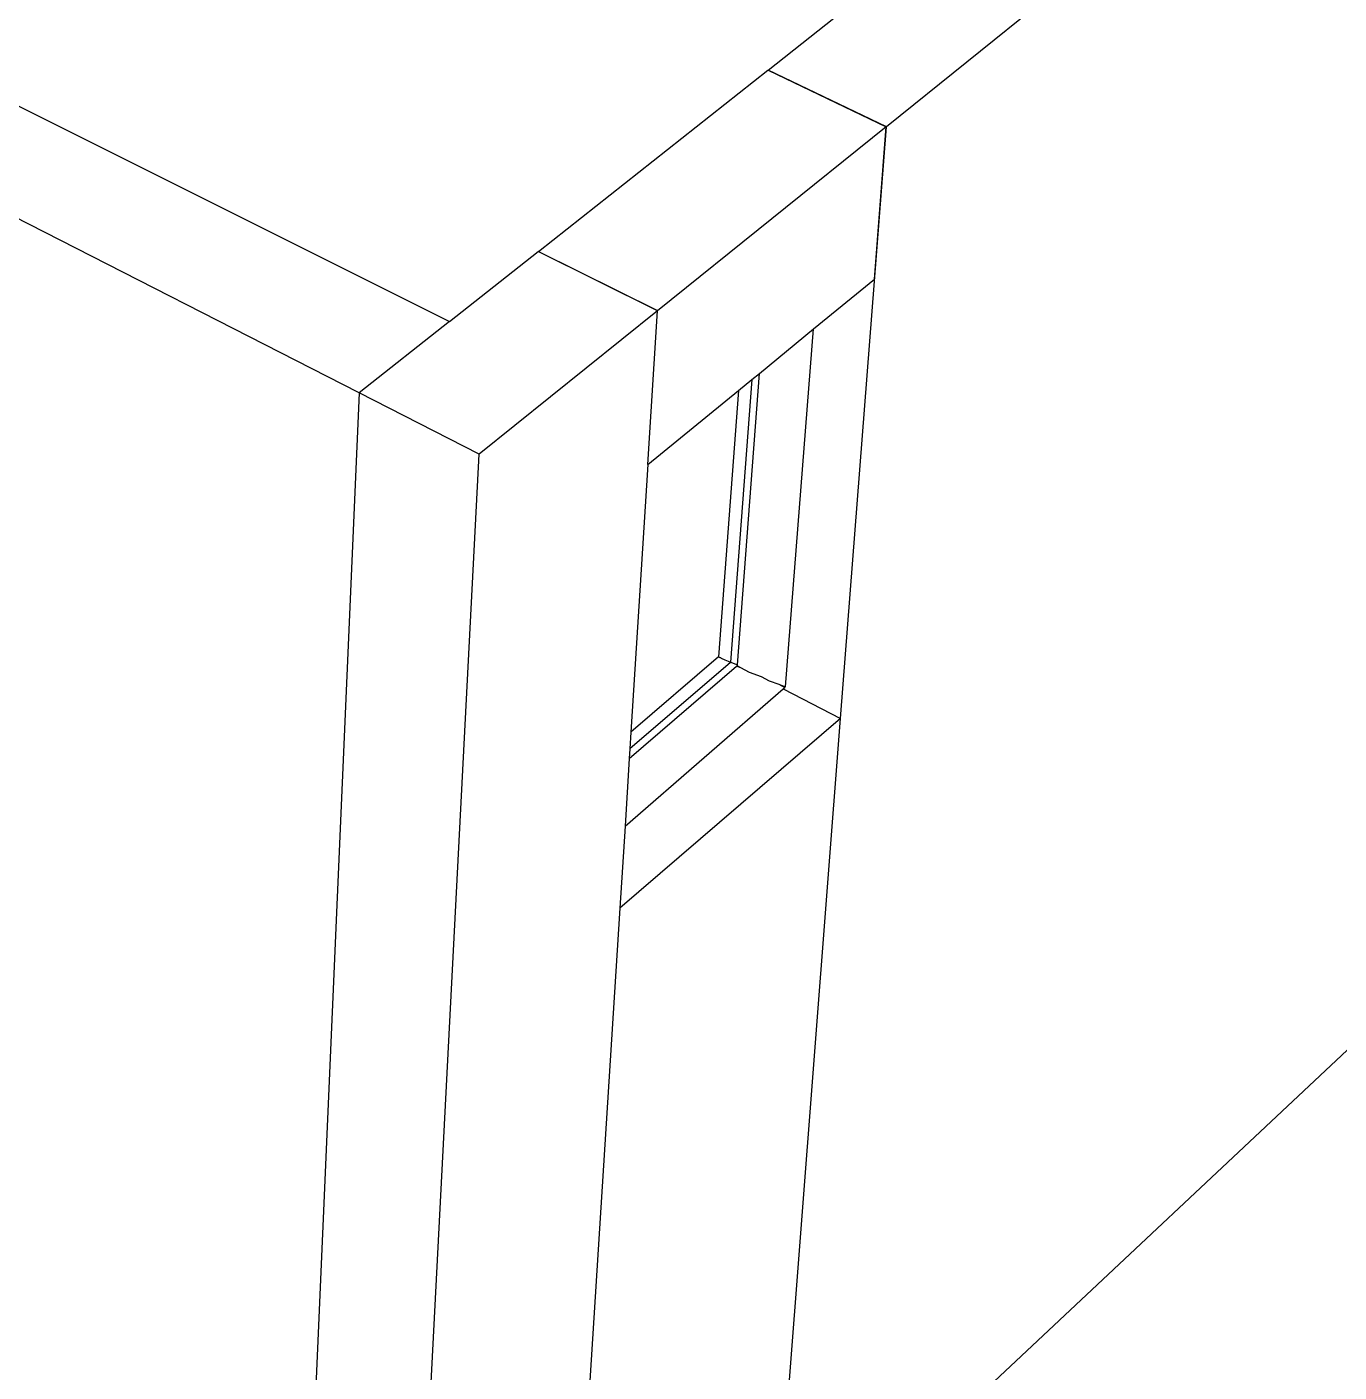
# Model space of a CAD drawing. Header units: millimetres. Extents: x -650 to 3773, y 316 to 2389.
# Drawn here: x 1670.4 to 1834.4, y 501.9 to 669.9 of the extents above; entities that cross this region are included whole.
import ezdxf

# ---------------------------------------------------------------- set-up
doc = ezdxf.new("R2010")
doc.units = ezdxf.units.MM

# ---------------------------------------------------------------- blocks, each defined once
blk = doc.blocks.new('A$Cc7a5da99')
for p, q in [((802.84, 457.54), (658.12, 341.21)), ((592.23, 307.96), (366.77, 422.98)), ((643.33, 348.28), (653.77, 356.52)), ((535.55, 350.84), (603.52, 316.87)), ((614.63, 325.63), (643.32, 348.27)), ((643.32, 348.27), (643.33, 348.27)), ((643.33, 348.28), (643.33, 348.27)), ((658.12, 341.21), (643.33, 348.28)), ((643.33, 348.27), (658.11, 341.2)), ((658.11, 341.2), (629.52, 318.23)), ((652.4, 267.26), (658.12, 341.21)), ((656.64, 322.16), (658.11, 341.2)), ((603.52, 316.87), (614.62, 325.63)), ((614.62, 325.63), (614.63, 325.63)), ((614.62, 325.62), (614.63, 325.63)), ((629.52, 318.23), (614.62, 325.62)), ((614.63, 325.63), (629.53, 318.24)), ((649.02, 315.94), (656.64, 322.16)), ((629.52, 318.23), (607.24, 300.31)), ((628.31, 299), (629.52, 318.23)), ((629.52, 318.23), (629.53, 318.24)), ((629.52, 318.23), (629.52, 318.23)), ((603.52, 316.87), (592.23, 307.96)), ((642.25, 310.4), (649.02, 315.94)), ((645.51, 271.25), (649.02, 315.94)), ((641.29, 309.61), (638.63, 274.33)), ((639.51, 274), (642.25, 310.4)), ((639.62, 308.25), (641.29, 309.61)), ((641.29, 309.61), (642.25, 310.4)), ((592.23, 307.96), (584.14, 123.16)), ((607.24, 300.31), (592.23, 307.96)), ((628.31, 299), (639.62, 308.25)), ((639.62, 308.25), (637.16, 274.99)), ((597.62, 115.04), (607.24, 300.31)), ((628.31, 299), (626.2, 265.55)), ((628.3, 299), (628.31, 299)), ((628.31, 299), (628.31, 299)), ((643.99, 158.55), (777.86, 284.14)), ((638.63, 274.28), (626.07, 263.48)), ((637.15, 274.96), (626.2, 265.55)), ((637.15, 274.96), (637.31, 274.9)), ((637.16, 274.99), (637.32, 274.91)), ((637.29, 274.88), (637.31, 274.9)), ((637.31, 274.9), (637.32, 274.91)), ((637.31, 274.9), (637.38, 274.88)), ((637.32, 274.91), (637.38, 274.88)), ((637.38, 274.88), (637.49, 274.83)), ((637.46, 274.8), (637.49, 274.83)), ((637.49, 274.83), (637.94, 274.6)), ((637.94, 274.6), (638.35, 274.43)), ((638.35, 274.43), (638.63, 274.28)), ((638.35, 274.43), (638.63, 274.31)), ((638.63, 274.33), (638.7, 274.3)), ((638.63, 274.33), (638.63, 274.31)), ((638.7, 274.3), (639.4, 274.04)), ((639.4, 274.04), (639.51, 273.98)), ((639.4, 274.04), (639.51, 274)), ((639.5, 273.86), (639.51, 273.98)), ((639.51, 273.98), (639.51, 274)), ((625.99, 262.26), (639.39, 273.82)), ((639.39, 273.82), (639.54, 273.77)), ((639.5, 273.86), (639.59, 273.82)), ((639.59, 273.82), (639.54, 273.77)), ((639.54, 273.77), (639.91, 273.64)), ((639.59, 273.82), (639.91, 273.64)), ((639.91, 273.64), (640.97, 273.08)), ((640.97, 273.08), (642.46, 272.52)), ((642.46, 272.52), (643.47, 272)), ((625.46, 253.82), (645.21, 270.97)), ((643.47, 272), (644.69, 271.55)), ((644.69, 271.55), (645.43, 271.16)), ((644.69, 271.55), (645.51, 271.25)), ((645.21, 270.97), (645.43, 271.16)), ((645.21, 270.97), (652.4, 267.26)), ((652.4, 267.26), (624.81, 243.59)), ((643.99, 158.55), (652.4, 267.26)), ((626.2, 265.55), (626.07, 263.48)), ((625.99, 262.26), (625.46, 253.82)), ((626.07, 263.48), (625.99, 262.26)), ((625.46, 253.82), (624.81, 243.59)), ((624.81, 243.59), (617.89, 134.07))]:
    blk.add_line(p, q)

msp = doc.modelspace()

# ---------------------------------------------------------------- block references
msp.add_blockref('A$Cc7a5da99', (1119.7, 316.24))

doc.saveas('drawing.dxf')
